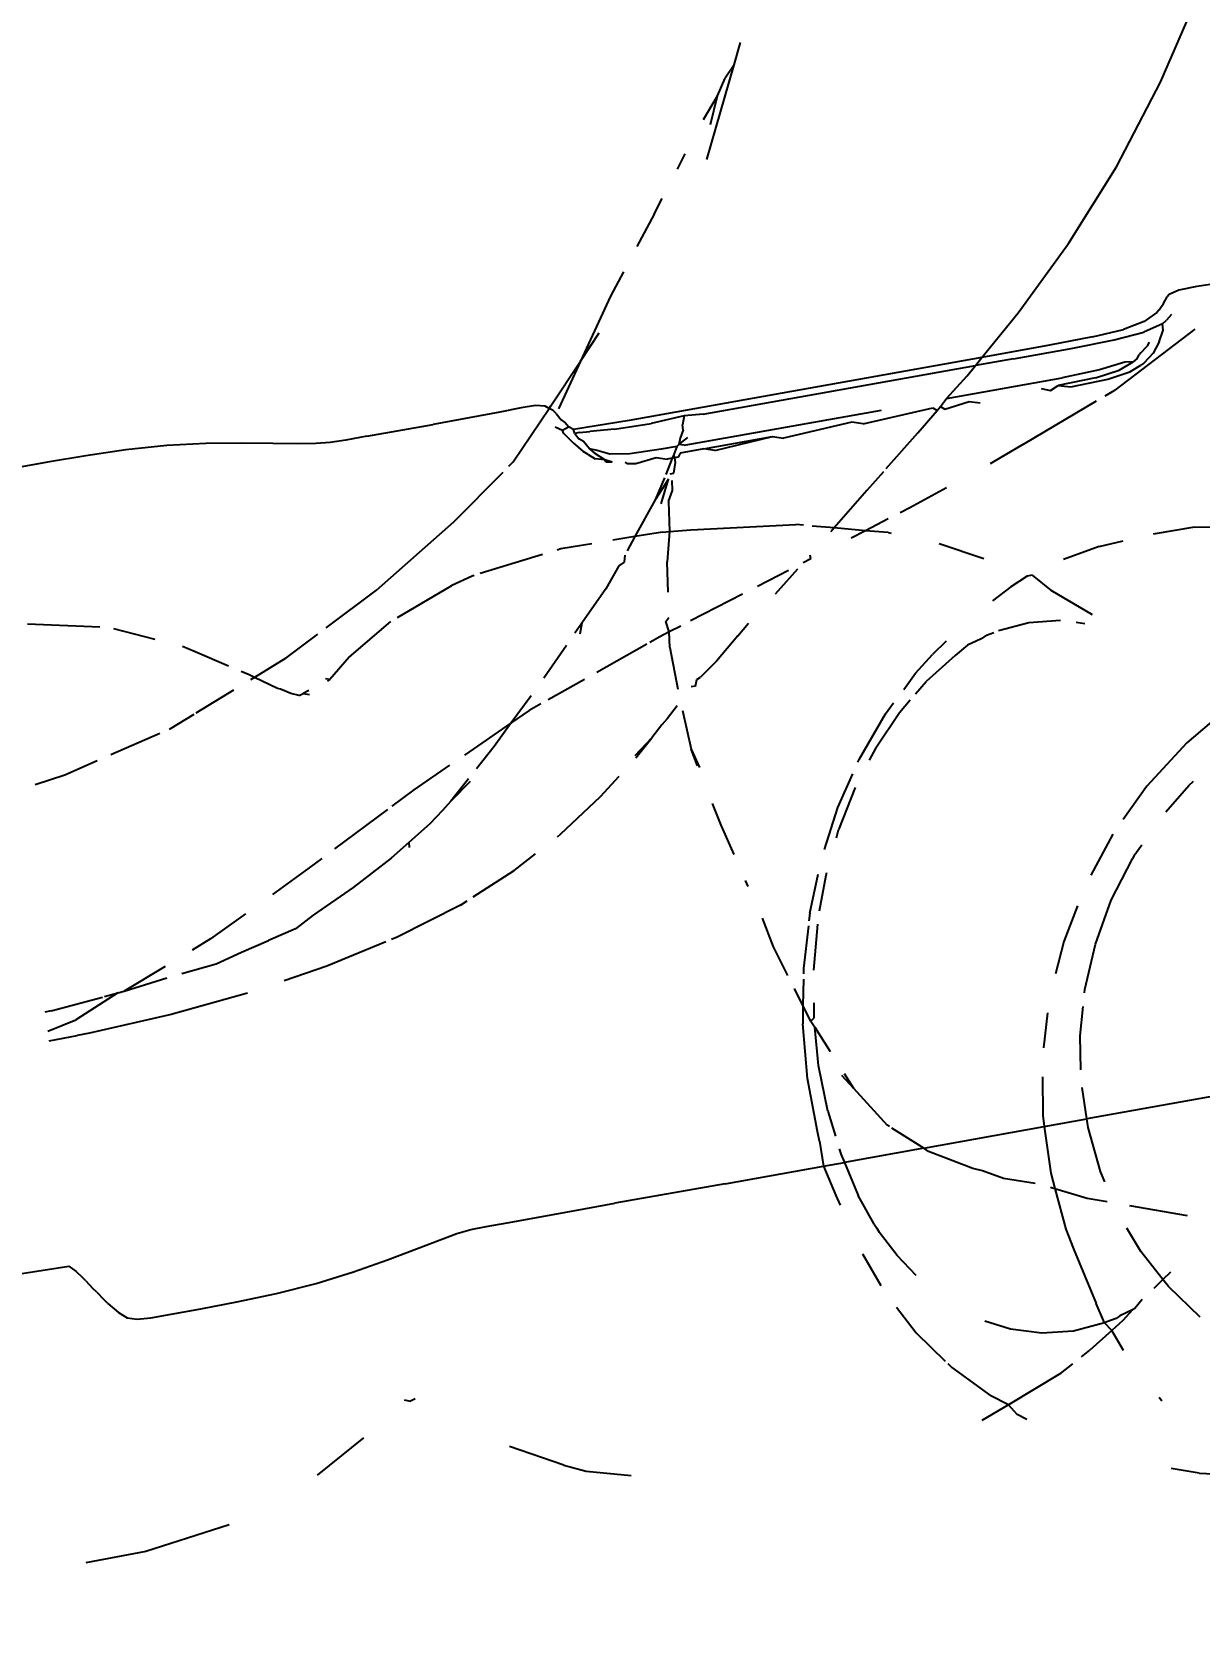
# Model space of a CAD drawing. Header units: inches. Extents: x -52 to 87, y -61 to 47.
# Drawn here: x 39.575 to 40.139, y -21.567 to -20.79 of the extents above; entities that cross this region are included whole.
import ezdxf

# ---------------------------------------------------------------- set-up
doc = ezdxf.new("R2010")
doc.units = ezdxf.units.IN
doc.header["$MEASUREMENT"] = 0
doc.dimstyles.get("Standard").update_dxf_attribs({"dimtxt": 1, "dimasz": 1, "dimexe": 0.18, "dimexo": 0.0625, "dimgap": 0.09, "dimtad": 0, "dimtih": 1, "dimtoh": 1, "dimdec": 1, "dimdsep": 46, "dimlunit": 3, "dimtxsty": 'Standard', "dimblk": 'OBLIQUE', "dimcen": 1, "dimse1": 1, "dimse2": 1, "dimclrd": 1, "dimadec": 0, "dimazin": 0, "dimtfac": 1, "dimtdec": 1, "dimtofl": 0, "dimtmove": 0, "dimatfit": 3, "dimfxl": 1, "dimtolj": 1, "dimtzin": 0, "dimarcsym": 0})

# ---------------------------------------------------------------- blocks, each defined once
blk = doc.blocks.new('_Oblique')
at = {"color": 0, "linetype": 'ByBlock', "lineweight": -2}
blk.add_line((-0.5, -0.5), (0.5, 0.5), dxfattribs=at)
blk = doc.blocks.new('*D6')
at = {"color": 1, "lineweight": -2, "transparency": 16777216}
for p, q in [((2.57233, 46.79147), (37.2384, 46.79147)), ((74.57233, 46.79147), (38.58507, 46.79147))]:
    blk.add_line(p, q, dxfattribs=at)
at = {"layer": 'Defpoints', "color": 0, "transparency": 16777216}
for p in [(74.57233, 46.79147), (2.57233, -45.46839), (74.57233, -45.46839)]:
    blk.add_point(p, dxfattribs=at)
at = {"color": 1, "lineweight": -2, "transparency": 16777216, "rotation": 180}
blk.add_blockref('_Oblique', (2.57233, 46.79147), dxfattribs=at)
at = {"color": 1, "lineweight": -2, "transparency": 16777216}
blk.add_blockref('_Oblique', (74.57233, 46.79147), dxfattribs=at)
at = {"color": 0, "transparency": 16777216, "insert": (37.91173, 46.79147), "char_height": 1, "attachment_point": 5}
blk.add_mtext("\\A1;6'", dxfattribs=at)

msp = doc.modelspace()

# ---------------------------------------------------------------- linework, layer by layer
for p, q in [((40.11992, -20.81397), (40.13883, -20.77032)), ((39.91418, -20.80558), (39.91735, -20.7947)), ((39.90103, -20.85118), (39.91418, -20.80558)), ((39.91418, -20.80558), (39.90982, -20.8119)), ((39.90614, -20.82052), (39.90982, -20.8119)), ((40.09878, -20.85485), (40.11992, -20.81397)), ((39.89934, -20.83187), (39.90614, -20.82052)), ((39.90279, -20.83435), (39.90614, -20.82052)), ((39.8868, -20.85595), (39.89062, -20.84858)), ((40.07556, -20.8918), (40.09878, -20.85485)), ((39.87558, -20.87757), (39.87949, -20.87002)), ((39.87558, -20.87757), (39.86729, -20.8932)), ((40.05122, -20.92526), (40.07556, -20.8918)), ((39.8608, -20.90546), (39.85459, -20.91717)), ((40.15165, -20.91044), (40.13746, -20.91265)), ((39.85459, -20.91717), (39.84007, -20.94864)), ((40.12148, -20.92083), (40.12312, -20.91764)), ((40.12418, -20.91639), (40.12312, -20.91764)), ((40.12886, -20.91433), (40.12418, -20.91639)), ((40.13746, -20.91265), (40.12886, -20.91433)), ((40.03382, -20.94681), (40.05122, -20.92526)), ((40.11816, -20.92507), (40.11207, -20.92951)), ((40.11929, -20.9239), (40.11816, -20.92507)), ((40.11929, -20.9239), (40.12148, -20.92083)), ((40.12535, -20.92602), (40.12293, -20.92881)), ((39.84007, -20.94864), (39.84905, -20.93503)), ((40.08723, -20.93693), (40.10211, -20.93328)), ((40.0976, -20.93829), (40.11198, -20.93457)), ((40.13662, -20.93325), (40.09786, -20.9626)), ((40.11207, -20.92951), (40.10211, -20.93328)), ((40.12093, -20.93067), (40.11198, -20.93457)), ((40.11932, -20.93931), (40.1212, -20.93362)), ((40.12093, -20.93067), (40.12293, -20.92881)), ((40.1212, -20.93362), (40.12093, -20.93067)), ((40.06637, -20.94098), (40.03382, -20.94681)), ((40.04899, -20.9475), (40.07691, -20.94244)), ((40.08723, -20.93693), (40.06637, -20.94098)), ((40.07691, -20.94244), (40.0976, -20.93829)), ((40.11052, -20.94463), (40.11338, -20.94157)), ((40.11458, -20.93943), (40.11338, -20.94157)), ((40.11932, -20.93931), (40.11647, -20.94477)), ((39.8258, -20.97027), (39.84007, -20.94864)), ((39.84007, -20.94864), (39.82949, -20.97159)), ((40.03382, -20.94681), (39.8636, -20.97726)), ((40.03061, -20.95079), (40.03382, -20.94681)), ((40.04899, -20.9475), (40.03061, -20.95079)), ((40.10277, -20.94914), (40.09061, -20.95286)), ((40.09995, -20.95298), (40.10675, -20.94891)), ((40.10675, -20.94891), (40.10277, -20.94914)), ((40.10515, -20.95375), (40.11046, -20.95054)), ((40.10868, -20.94733), (40.10675, -20.94891)), ((40.10868, -20.94733), (40.10972, -20.94552)), ((40.11052, -20.94463), (40.10972, -20.94552)), ((40.11197, -20.94968), (40.11046, -20.95054)), ((40.11647, -20.94477), (40.11197, -20.94968)), ((39.89933, -20.97422), (40.03061, -20.95079)), ((40.01676, -20.9666), (40.02668, -20.95564)), ((40.01676, -20.9666), (40.07251, -20.95661)), ((40.02668, -20.95564), (40.03061, -20.95079)), ((40.08855, -20.95663), (40.07056, -20.96037)), ((40.09061, -20.95286), (40.07251, -20.95661)), ((40.07662, -20.96102), (40.09453, -20.95733)), ((40.08855, -20.95663), (40.09995, -20.95298)), ((40.09453, -20.95733), (40.10515, -20.95375)), ((40.06238, -20.96183), (40.06684, -20.96275)), ((40.06684, -20.96275), (40.07056, -20.96037)), ((40.07056, -20.96037), (40.07662, -20.96102)), ((40.09325, -20.96535), (40.09786, -20.9626)), ((39.80116, -20.97323), (39.78625, -20.97603)), ((39.81143, -20.97113), (39.80116, -20.97323)), ((39.80756, -20.99722), (39.82498, -20.97148)), ((39.8183, -20.97007), (39.81143, -20.97113)), ((39.82301, -20.97041), (39.8183, -20.97007)), ((39.82498, -20.97148), (39.82301, -20.97041)), ((39.82498, -20.97148), (39.8258, -20.97027)), ((39.82688, -20.97253), (39.82498, -20.97148)), ((39.82833, -20.97398), (39.82688, -20.97253)), ((39.82833, -20.97398), (39.83066, -20.97697)), ((39.89001, -20.98922), (39.98531, -20.97222)), ((39.9765, -20.97886), (40.01003, -20.97118)), ((40.00281, -20.98331), (40.01216, -20.97247)), ((40.01003, -20.97118), (40.01216, -20.97247)), ((40.01216, -20.97247), (40.01387, -20.9705)), ((40.01387, -20.9705), (40.01676, -20.9666)), ((40.01387, -20.9705), (40.01592, -20.9718)), ((40.01592, -20.9718), (40.0276, -20.96804)), ((40.0276, -20.96804), (40.03295, -20.96876)), ((40.05393, -20.98874), (40.08904, -20.96785)), ((39.73693, -20.98489), (39.76902, -20.97915)), ((39.78625, -20.97603), (39.76902, -20.97915)), ((39.82783, -20.98034), (39.83136, -20.98194)), ((39.83066, -20.97697), (39.83255, -20.97821)), ((39.83136, -20.98194), (39.83428, -20.9804)), ((39.83428, -20.9804), (39.83255, -20.97821)), ((39.8366, -20.98162), (39.83428, -20.9804)), ((39.8636, -20.97726), (39.8366, -20.98162)), ((39.83731, -20.98351), (39.8366, -20.98162)), ((39.85649, -20.98155), (39.84454, -20.98253)), ((39.85649, -20.98155), (39.87417, -20.97875)), ((39.89014, -20.97498), (39.87417, -20.97875)), ((39.89014, -20.97498), (39.8893, -20.97946)), ((39.88967, -20.98186), (39.8893, -20.97946)), ((39.89933, -20.97422), (39.89014, -20.97498)), ((39.97107, -20.97816), (39.93801, -20.98581)), ((39.9765, -20.97886), (39.97107, -20.97816)), ((39.64035, -20.9894), (39.62059, -20.99152)), ((39.65922, -20.98843), (39.64035, -20.9894)), ((39.67653, -20.9882), (39.65922, -20.98843)), ((39.69158, -20.98834), (39.67653, -20.9882)), ((39.70371, -20.98853), (39.69158, -20.98834)), ((39.71226, -20.98844), (39.70371, -20.98853)), ((39.71926, -20.98791), (39.71226, -20.98844)), ((39.72679, -20.98676), (39.71926, -20.98791)), ((39.73693, -20.98489), (39.72679, -20.98676)), ((39.83188, -20.98338), (39.83136, -20.98194)), ((39.8365, -20.98805), (39.83188, -20.98338)), ((39.8365, -20.98805), (39.8413, -20.99226)), ((39.8396, -20.98312), (39.83731, -20.98351)), ((39.83731, -20.98351), (39.83929, -20.98613)), ((39.84146, -20.98744), (39.83929, -20.98613)), ((39.8396, -20.98312), (39.84454, -20.98253)), ((39.84438, -20.99105), (39.84146, -20.98744)), ((39.88758, -20.98882), (39.88654, -20.98984)), ((39.88758, -20.98882), (39.89185, -20.98542)), ((39.88814, -20.98575), (39.88758, -20.98882)), ((39.89001, -20.98922), (39.88758, -20.98882)), ((39.88967, -20.98186), (39.88814, -20.98575)), ((39.89961, -20.99098), (39.93268, -20.98503)), ((39.90487, -20.9918), (39.93268, -20.98503)), ((39.93268, -20.98503), (39.93801, -20.98581)), ((39.98761, -21.0005), (40.00281, -20.98331)), ((40.05393, -20.98874), (40.03943, -20.99722)), ((39.58379, -20.99721), (39.56945, -20.99979)), ((39.6013, -20.99428), (39.58379, -20.99721)), ((39.62059, -20.99152), (39.6013, -20.99428)), ((39.80549, -20.99932), (39.80756, -20.99722)), ((39.84376, -20.99378), (39.8413, -20.99226)), ((39.84376, -20.99378), (39.84713, -20.99574)), ((39.84438, -20.99105), (39.84677, -20.99311)), ((39.84747, -20.99157), (39.84438, -20.99105)), ((39.85178, -20.99629), (39.84677, -20.99311)), ((39.85178, -20.99629), (39.84713, -20.99574)), ((39.85415, -20.99352), (39.84747, -20.99157)), ((39.85539, -20.99738), (39.85178, -20.99629)), ((39.85245, -20.99736), (39.85178, -20.99629)), ((39.85539, -20.99738), (39.85245, -20.99736)), ((39.86388, -20.99336), (39.85415, -20.99352)), ((39.86162, -20.99737), (39.86277, -20.99808)), ((39.879, -20.99119), (39.86388, -20.99336)), ((39.86683, -20.99811), (39.87664, -20.99517)), ((39.87664, -20.99517), (39.8819, -20.99594)), ((39.88654, -20.98984), (39.879, -20.99119)), ((39.88431, -20.99551), (39.88122, -21.00338)), ((39.88431, -20.99551), (39.8819, -20.99594)), ((39.88505, -20.99363), (39.88431, -20.99551)), ((39.88564, -20.99527), (39.88431, -20.99551)), ((39.88654, -20.98984), (39.88505, -20.99363)), ((39.88564, -20.99527), (39.88505, -20.99363)), ((39.88721, -20.99499), (39.88564, -20.99527)), ((39.88598, -20.9975), (39.88564, -20.99527)), ((39.88814, -20.99307), (39.88721, -20.99499)), ((39.89961, -20.99098), (39.88814, -20.99307)), ((39.90487, -20.9918), (39.89961, -20.99098)), ((40.03943, -20.99722), (40.03771, -20.99816)), ((39.77889, -21.02619), (39.80266, -21.00217)), ((39.86277, -20.99808), (39.86683, -20.99811)), ((39.8806, -21.00497), (39.87612, -21.01552)), ((39.88331, -21.003), (39.88503, -21.00269)), ((39.88503, -21.00269), (39.88598, -20.9975)), ((39.98623, -21.00206), (39.97831, -21.01102)), ((39.88251, -21.00565), (39.87612, -21.01552)), ((39.87895, -21.0175), (39.88251, -21.00565)), ((39.88249, -21.01646), (39.88451, -21.01102)), ((39.88451, -21.01102), (39.88436, -21.00631)), ((39.97831, -21.01102), (39.96241, -21.02916)), ((40.01663, -21.00975), (39.99902, -21.01942)), ((39.87612, -21.01552), (39.86633, -21.03338)), ((39.88249, -21.01646), (39.88301, -21.03091)), ((39.99902, -21.01942), (39.99429, -21.02186)), ((39.74158, -21.05918), (39.77889, -21.02619)), ((39.89327, -21.0301), (39.94403, -21.02756)), ((39.94772, -21.02788), (39.94403, -21.02756)), ((39.96241, -21.02916), (39.95181, -21.02824)), ((39.98853, -21.02485), (39.97762, -21.03049)), ((39.86633, -21.03338), (39.85564, -21.03514)), ((39.86633, -21.03338), (39.86259, -21.0402)), ((39.87961, -21.03118), (39.86633, -21.03338)), ((39.87961, -21.03118), (39.88301, -21.03091)), ((39.88301, -21.03091), (39.8819, -21.04553)), ((39.88301, -21.03091), (39.89327, -21.0301)), ((39.96241, -21.02916), (39.96081, -21.031)), ((39.97762, -21.03049), (39.96241, -21.02916)), ((39.97762, -21.03049), (39.97074, -21.03405)), ((39.9885, -21.03144), (39.97762, -21.03049)), ((39.9885, -21.03144), (39.99003, -21.03167)), ((40.0903, -21.0381), (40.10189, -21.03541)), ((40.13632, -21.0288), (40.11651, -21.03225)), ((40.13632, -21.0288), (40.16028, -21.02867)), ((39.8217, -21.04198), (39.79166, -21.05117)), ((39.83051, -21.03929), (39.82875, -21.03983)), ((39.84554, -21.03681), (39.83051, -21.03929)), ((39.8614, -21.04237), (39.86107, -21.04575)), ((39.95128, -21.04412), (39.95087, -21.04225)), ((40.03476, -21.04416), (40.01313, -21.03682)), ((40.0903, -21.0381), (40.07323, -21.04446)), ((39.8586, -21.04749), (39.85226, -21.05853)), ((39.86107, -21.04575), (39.8586, -21.04749)), ((39.88232, -21.06017), (39.8819, -21.04553)), ((39.94038, -21.04976), (39.92541, -21.05748)), ((39.93544, -21.05961), (39.94491, -21.04895)), ((39.95128, -21.04412), (39.94751, -21.04603)), ((39.71739, -21.07741), (39.74158, -21.05918)), ((39.75173, -21.07235), (39.77797, -21.05698)), ((39.7877, -21.05238), (39.77797, -21.05698)), ((39.78867, -21.05209), (39.7877, -21.05238)), ((39.85226, -21.05853), (39.84074, -21.07523)), ((40.04771, -21.05769), (40.0389, -21.06431)), ((40.05557, -21.05246), (40.04771, -21.05769)), ((40.058, -21.05203), (40.05557, -21.05246)), ((40.058, -21.05203), (40.06713, -21.05931)), ((40.08722, -21.0712), (40.06713, -21.05931)), ((39.91822, -21.06118), (39.89322, -21.07407)), ((39.93418, -21.06101), (39.93544, -21.05961)), ((39.7284, -21.09151), (39.74858, -21.07429)), ((39.88128, -21.07434), (39.88268, -21.07236)), ((39.88289, -21.0794), (39.88128, -21.07434)), ((40.04178, -21.07876), (40.05637, -21.07478)), ((40.05637, -21.07478), (40.07164, -21.07375)), ((40.07929, -21.07472), (40.08346, -21.07525)), ((39.60804, -21.0771), (39.57324, -21.07562)), ((39.61464, -21.07769), (39.6347, -21.08285)), ((39.69787, -21.09212), (39.71324, -21.08054)), ((39.84074, -21.07523), (39.8374, -21.08001)), ((39.84074, -21.07523), (39.83971, -21.08039)), ((39.8783, -21.08177), (39.87348, -21.08449)), ((39.88289, -21.0794), (39.8783, -21.08177)), ((39.8884, -21.07656), (39.88289, -21.0794)), ((39.88311, -21.0869), (39.88289, -21.0794)), ((39.91598, -21.08129), (39.90569, -21.09346)), ((39.91598, -21.08129), (39.92113, -21.07516)), ((40.03343, -21.08265), (40.02681, -21.08581)), ((40.03597, -21.08099), (40.03343, -21.08265)), ((40.03597, -21.08099), (40.0396, -21.07971)), ((39.65402, -21.08907), (39.64802, -21.08638)), ((39.6702, -21.09595), (39.65402, -21.08907)), ((39.83329, -21.0859), (39.8223, -21.10165)), ((39.87212, -21.08526), (39.84793, -21.09894)), ((39.88311, -21.0869), (39.88706, -21.10706)), ((40.00179, -21.09938), (40.01001, -21.09031)), ((40.01656, -21.08383), (40.01001, -21.09031)), ((40.02681, -21.08581), (40.02094, -21.09083)), ((39.69787, -21.09212), (39.68279, -21.10133)), ((39.7284, -21.09151), (39.71902, -21.10235)), ((39.90569, -21.09346), (39.89798, -21.1013)), ((40.02094, -21.09083), (40.00686, -21.10329)), ((39.68008, -21.10011), (39.67635, -21.09853)), ((39.68279, -21.10133), (39.68008, -21.10011)), ((39.68279, -21.10133), (39.68077, -21.10256)), ((39.69382, -21.10667), (39.68279, -21.10133)), ((39.71902, -21.10235), (39.71707, -21.10199)), ((39.71795, -21.10297), (39.71902, -21.10235)), ((39.84196, -21.10231), (39.82441, -21.11224)), ((39.89562, -21.10553), (39.89351, -21.10591)), ((39.89562, -21.10553), (39.89621, -21.10232)), ((39.89621, -21.10232), (39.89798, -21.1013)), ((39.99603, -21.10712), (40.00179, -21.09938)), ((40.00167, -21.1093), (40.00686, -21.10329)), ((39.67264, -21.10752), (39.65448, -21.11861)), ((39.69534, -21.10697), (39.69382, -21.10667)), ((39.70026, -21.10918), (39.69534, -21.10697)), ((39.70427, -21.1101), (39.70026, -21.10918)), ((39.70427, -21.1101), (39.70622, -21.10908)), ((39.70891, -21.10767), (39.70622, -21.10908)), ((39.70622, -21.10908), (39.70933, -21.10968)), ((39.81621, -21.11017), (39.8066, -21.12335)), ((39.98727, -21.11889), (39.99119, -21.11363)), ((39.99399, -21.11822), (39.99918, -21.1122)), ((39.65342, -21.11925), (39.64159, -21.12648)), ((39.81528, -21.1174), (39.8066, -21.12335)), ((39.82097, -21.11418), (39.81528, -21.1174)), ((39.88192, -21.12135), (39.87934, -21.12429)), ((39.88664, -21.11506), (39.88192, -21.12135)), ((39.88936, -21.11729), (39.89342, -21.13608)), ((39.97466, -21.14062), (39.98727, -21.11889)), ((39.98253, -21.13535), (39.99399, -21.11822)), ((40.15419, -21.11453), (40.13268, -21.1329)), ((39.63705, -21.12846), (39.61335, -21.13881)), ((39.8066, -21.12335), (39.784, -21.13887)), ((39.8066, -21.12335), (39.79838, -21.13464)), ((39.87934, -21.12429), (39.87444, -21.13049)), ((39.79838, -21.13464), (39.78987, -21.14542)), ((39.86642, -21.13902), (39.87444, -21.13049)), ((39.86669, -21.14021), (39.87444, -21.13049)), ((39.89658, -21.14408), (39.89342, -21.13608)), ((39.89342, -21.13608), (39.89743, -21.14478)), ((39.98253, -21.13535), (39.97943, -21.14132)), ((40.13268, -21.1329), (40.11345, -21.15384)), ((39.60676, -21.14169), (39.59117, -21.1485)), ((39.77681, -21.1438), (39.75964, -21.15559)), ((39.97392, -21.1423), (39.97466, -21.14062)), ((39.59117, -21.1485), (39.57687, -21.1533)), ((39.78595, -21.15039), (39.77742, -21.16119)), ((39.78685, -21.1516), (39.77742, -21.16119)), ((39.84975, -21.15886), (39.85875, -21.14896)), ((39.96423, -21.16418), (39.97144, -21.14791)), ((40.13361, -21.15359), (40.13593, -21.15153)), ((39.75964, -21.15559), (39.74893, -21.1636)), ((39.83045, -21.17708), (39.84975, -21.15886)), ((39.9726, -21.15454), (39.96461, -21.17497)), ((40.11345, -21.15384), (40.10196, -21.16996)), ((40.12254, -21.16629), (40.13361, -21.15359)), ((39.74695, -21.16508), (39.72138, -21.18419)), ((39.77345, -21.1656), (39.76727, -21.17206)), ((39.77742, -21.16119), (39.77345, -21.1656)), ((39.90793, -21.17277), (39.90378, -21.16228)), ((39.95777, -21.18444), (39.96423, -21.16418)), ((39.76727, -21.17206), (39.75719, -21.18107)), ((39.9142, -21.1869), (39.90793, -21.17277)), ((39.96356, -21.17876), (39.96461, -21.17497)), ((39.75719, -21.18107), (39.74871, -21.18866)), ((39.75719, -21.18107), (39.75738, -21.18341)), ((39.82889, -21.17831), (39.83045, -21.17708)), ((40.09691, -21.17705), (40.08637, -21.19683)), ((40.10711, -21.18754), (40.11101, -21.18213)), ((39.71523, -21.18879), (39.70913, -21.19335)), ((39.74871, -21.18866), (39.73028, -21.20285)), ((39.80812, -21.19464), (39.81832, -21.18662)), ((40.09624, -21.20894), (40.10642, -21.18892)), ((40.10711, -21.18754), (40.10642, -21.18892)), ((39.70913, -21.19335), (39.69142, -21.20611)), ((39.78819, -21.20737), (39.80812, -21.19464)), ((39.95074, -21.21525), (39.95475, -21.19631)), ((39.95548, -21.21409), (39.95855, -21.19683)), ((39.95855, -21.19683), (39.9589, -21.19556)), ((39.73028, -21.20285), (39.71105, -21.21612)), ((39.92104, -21.20235), (39.91975, -21.19943)), ((39.78208, -21.21128), (39.75162, -21.22673)), ((39.78208, -21.21128), (39.78529, -21.20923)), ((40.07989, -21.21161), (40.07326, -21.22892)), ((40.08856, -21.2301), (40.09624, -21.20894)), ((39.67843, -21.21546), (39.6615, -21.22766)), ((39.71105, -21.21612), (39.70247, -21.22271)), ((39.93315, -21.23145), (39.92783, -21.21767)), ((39.95005, -21.22128), (39.94771, -21.24193)), ((39.95074, -21.21525), (39.95032, -21.21895)), ((39.95442, -21.2205), (39.9525, -21.2427)), ((39.6615, -21.22766), (39.65266, -21.23302)), ((39.67647, -21.23395), (39.68955, -21.22839)), ((39.70247, -21.22271), (39.68955, -21.22839)), ((39.7461, -21.22901), (39.71761, -21.2408)), ((39.75162, -21.22673), (39.74892, -21.22784)), ((40.07326, -21.22892), (40.06935, -21.2445)), ((40.08348, -21.25206), (40.08856, -21.2301)), ((39.6643, -21.23959), (39.67647, -21.23395)), ((39.94004, -21.24528), (39.93315, -21.23145)), ((39.63957, -21.24091), (39.61978, -21.2528)), ((39.64767, -21.24428), (39.6643, -21.23959)), ((39.71761, -21.2408), (39.69701, -21.24783)), ((39.94771, -21.24193), (39.94767, -21.24448)), ((39.61679, -21.25372), (39.59653, -21.26677)), ((39.6104, -21.25543), (39.61679, -21.25372)), ((39.61679, -21.25372), (39.61978, -21.2528)), ((39.61978, -21.2528), (39.64049, -21.24647)), ((39.94742, -21.25975), (39.94333, -21.25163)), ((39.94762, -21.2471), (39.94742, -21.25975)), ((40.08332, -21.25365), (40.08348, -21.25206)), ((39.58465, -21.26232), (39.60933, -21.25571)), ((39.67935, -21.25376), (39.64244, -21.26414)), ((39.94742, -21.25975), (39.94728, -21.2687)), ((39.95127, -21.26739), (39.94742, -21.25975)), ((39.95259, -21.25847), (39.95263, -21.26589)), ((40.08116, -21.27441), (40.08264, -21.26019)), ((39.58465, -21.26232), (39.5815, -21.26308)), ((39.58291, -21.27213), (39.59653, -21.26677)), ((39.64244, -21.26414), (39.60303, -21.2731)), ((39.94957, -21.29503), (39.94728, -21.2687)), ((39.95127, -21.26739), (39.95263, -21.26589)), ((39.95127, -21.26739), (39.95307, -21.27022)), ((40.06551, -21.26326), (40.06344, -21.2802)), ((39.58364, -21.27677), (39.59718, -21.27432)), ((39.60303, -21.2731), (39.59718, -21.27432)), ((39.95307, -21.27022), (39.96059, -21.28202)), ((39.95497, -21.28871), (39.95307, -21.27022)), ((40.08157, -21.29083), (40.08116, -21.27441)), ((39.9594, -21.31082), (39.95497, -21.28871)), ((39.96729, -21.29255), (39.97186, -21.29972)), ((39.95447, -21.32057), (39.94957, -21.29503)), ((39.96602, -21.2934), (39.97186, -21.29972)), ((39.97186, -21.29972), (39.9881, -21.31751)), ((40.06298, -21.29416), (40.06315, -21.3129)), ((40.08441, -21.31459), (40.08212, -21.29943)), ((40.16046, -21.30098), (40.08441, -21.31459)), ((39.9594, -21.31082), (39.96306, -21.32283)), ((40.06315, -21.3129), (40.06389, -21.31828)), ((40.06389, -21.31828), (40.08441, -21.31459)), ((40.08503, -21.3187), (40.08441, -21.31459)), ((39.95537, -21.32537), (39.95447, -21.32057)), ((39.98917, -21.31819), (39.9881, -21.31751)), ((40.00569, -21.32874), (39.99033, -21.31894)), ((40.00569, -21.32874), (40.06389, -21.31828)), ((40.06389, -21.31828), (40.06697, -21.34075)), ((40.09097, -21.33992), (40.08503, -21.3187)), ((39.95537, -21.32537), (39.95731, -21.33743)), ((39.96494, -21.32902), (39.96581, -21.33188)), ((40.00569, -21.32874), (39.9674, -21.33562)), ((40.00807, -21.33026), (40.00569, -21.32874)), ((40.0294, -21.3385), (40.00807, -21.33026)), ((39.90986, -21.34592), (39.95731, -21.33743)), ((39.95731, -21.33743), (39.9674, -21.33562)), ((39.95731, -21.33743), (39.96329, -21.35147)), ((39.96581, -21.33188), (39.9674, -21.33562)), ((39.9674, -21.33562), (39.97411, -21.35148)), ((40.03406, -21.33962), (40.0294, -21.3385)), ((39.90986, -21.34592), (39.85664, -21.35531)), ((40.04428, -21.3433), (40.03406, -21.33962)), ((40.05954, -21.34574), (40.04428, -21.3433)), ((40.06697, -21.34075), (40.06895, -21.34812)), ((40.09307, -21.34491), (40.09097, -21.33992)), ((39.96329, -21.35147), (39.96534, -21.35621)), ((39.98177, -21.36542), (39.97411, -21.35148)), ((40.06694, -21.34751), (40.06895, -21.34812)), ((40.06895, -21.34812), (40.07423, -21.36773)), ((40.06895, -21.34812), (40.08455, -21.35282)), ((40.08455, -21.35282), (40.09424, -21.3545)), ((39.8047, -21.36467), (39.83745, -21.35873)), ((39.83745, -21.35873), (39.85664, -21.35531)), ((40.10502, -21.35637), (40.13284, -21.36119)), ((39.77231, -21.37287), (39.78037, -21.36993)), ((39.78037, -21.36993), (39.78713, -21.36796)), ((39.78713, -21.36796), (39.79457, -21.36644)), ((39.79457, -21.36644), (39.8047, -21.36467)), ((39.98177, -21.36542), (39.9831, -21.36724)), ((39.9831, -21.36724), (39.98422, -21.36921)), ((39.99283, -21.38056), (39.98422, -21.36921)), ((40.07423, -21.36773), (40.07803, -21.37721)), ((40.11049, -21.37865), (40.10378, -21.36732)), ((39.7469, -21.38266), (39.76098, -21.3773)), ((39.76098, -21.3773), (39.77231, -21.37287)), ((40.07803, -21.37721), (40.08896, -21.40376)), ((39.51763, -21.39751), (39.59313, -21.38562)), ((39.59313, -21.38562), (39.59671, -21.38824)), ((39.73058, -21.38841), (39.7469, -21.38266)), ((39.97608, -21.37971), (39.98507, -21.39504)), ((40.00209, -21.39021), (39.99283, -21.38056)), ((40.12112, -21.39214), (40.11049, -21.37865)), ((39.59671, -21.38824), (39.59958, -21.39096)), ((39.60136, -21.39277), (39.59958, -21.39096)), ((39.60136, -21.39277), (39.60475, -21.39637)), ((39.71254, -21.39399), (39.73058, -21.38841)), ((40.11698, -21.39624), (40.12112, -21.39214)), ((40.12112, -21.39214), (40.12491, -21.38839)), ((40.12377, -21.3955), (40.12112, -21.39214)), ((39.6066, -21.39824), (39.60475, -21.39637)), ((39.6066, -21.39824), (39.61008, -21.40174)), ((39.67423, -21.40293), (39.69328, -21.39882)), ((39.69328, -21.39882), (39.71254, -21.39399)), ((40.13905, -21.41032), (40.12377, -21.3955)), ((39.61199, -21.40368), (39.61008, -21.40174)), ((39.61199, -21.40368), (39.61704, -21.4081)), ((39.61704, -21.4081), (39.6213, -21.41053)), ((39.63266, -21.41063), (39.64245, -21.40888)), ((39.64245, -21.40888), (39.6568, -21.4063)), ((39.6568, -21.4063), (39.67423, -21.40293)), ((39.9926, -21.40551), (40.00211, -21.41781)), ((40.09299, -21.41305), (40.08896, -21.40376)), ((40.10649, -21.40675), (40.10036, -21.40958)), ((40.10649, -21.40675), (40.10173, -21.4119)), ((40.10763, -21.40616), (40.10649, -21.40675)), ((40.11113, -21.40175), (40.10763, -21.40616)), ((39.6213, -21.41053), (39.62606, -21.41127)), ((39.62606, -21.41127), (39.63266, -21.41063)), ((40.04758, -21.41615), (40.03514, -21.41215)), ((40.0627, -21.41807), (40.04758, -21.41615)), ((40.09299, -21.41305), (40.07792, -21.41707)), ((40.09645, -21.41665), (40.08587, -21.42616)), ((40.09406, -21.41255), (40.09299, -21.41305)), ((40.09645, -21.41665), (40.09299, -21.41305)), ((40.09857, -21.41089), (40.09406, -21.41255)), ((40.10173, -21.4119), (40.09645, -21.41665)), ((40.10209, -21.42636), (40.09645, -21.41665)), ((40.10036, -21.40958), (40.09857, -21.41089)), ((40.00211, -21.41781), (40.01611, -21.43154)), ((40.07792, -21.41707), (40.0627, -21.41807)), ((40.0819, -21.42937), (40.08587, -21.42616)), ((40.01731, -21.43271), (40.01929, -21.43465)), ((40.01929, -21.43465), (40.03815, -21.44834)), ((40.07178, -21.43757), (40.04656, -21.45259)), ((40.07178, -21.43757), (40.07762, -21.43284)), ((39.75489, -21.45018), (39.75795, -21.45078)), ((39.76022, -21.44975), (39.75795, -21.45078)), ((40.04656, -21.45259), (40.03367, -21.46014)), ((40.04656, -21.45259), (40.03815, -21.44834)), ((40.05083, -21.45735), (40.04656, -21.45259)), ((40.12069, -21.45082), (40.11937, -21.44912)), ((40.05541, -21.45968), (40.05083, -21.45735)), ((39.71318, -21.48659), (39.73557, -21.46856)), ((39.83207, -21.48181), (39.80582, -21.47282)), ((39.83207, -21.48181), (39.84278, -21.48465)), ((39.84278, -21.48465), (39.86459, -21.48676)), ((40.1387, -21.48566), (40.12519, -21.48338)), ((40.1387, -21.48566), (40.15846, -21.48659)), ((39.67045, -21.51057), (39.63026, -21.52349)), ((39.63026, -21.52349), (39.60138, -21.529))]:
    msp.add_line(p, q)

# ---------------------------------------------------------------- dimensions: what is measured, and where the dimension line sits
dim = msp.add_linear_dim(base=(74.57233, 46.79147), p1=(2.57233, -45.46839), p2=(74.57233, -45.46839), dimstyle='Standard')
dim.commit()
dim.dimension.update_dxf_attribs({"geometry": '*D6', "text_midpoint": (37.91173, 46.79147), "dimtype": 160})

doc.saveas('drawing.dxf')
